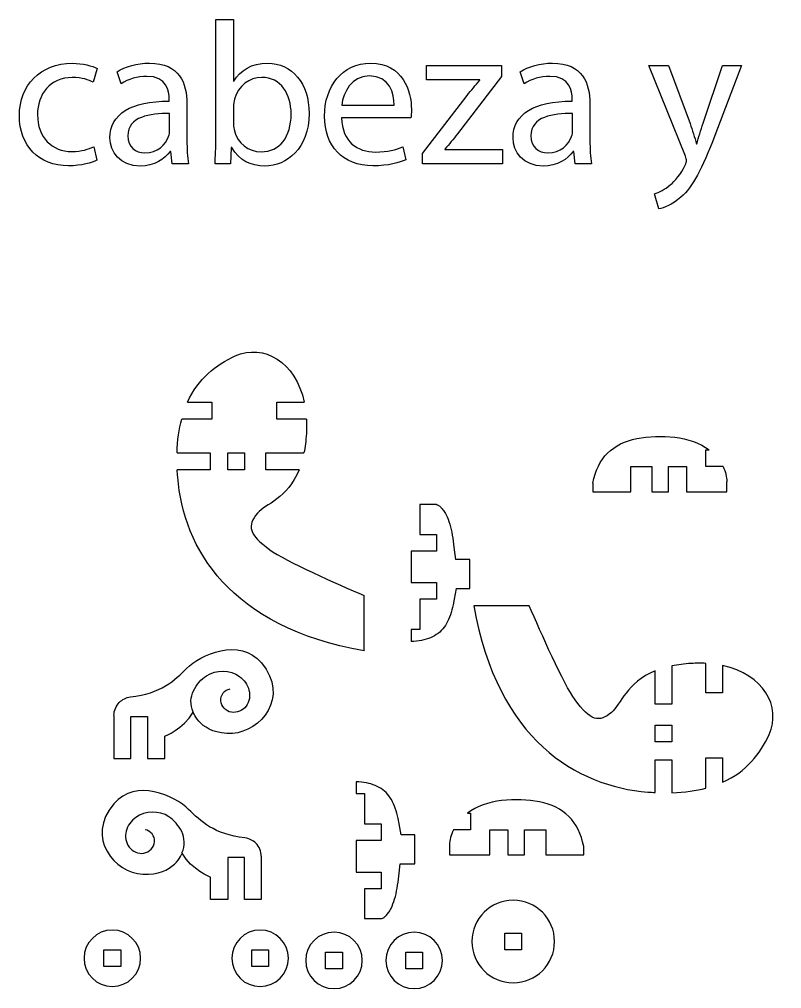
# Model space of a CAD drawing. Header units: centimetres. Extents: x -66 to 291, y -51 to 5.
# Drawn here: x 162.06 to 175.73, y -12.36 to 5.04 of the extents above; entities that cross this region are included whole.
import ezdxf

# ---------------------------------------------------------------- set-up
doc = ezdxf.new("R2010")
doc.units = ezdxf.units.CM
doc.header["$MEASUREMENT"] = 0
doc.layers.add('Capa 1', color=7, linetype='Continuous')

msp = doc.modelspace()

# ---------------------------------------------------------------- linework, layer by layer
at = {"layer": 'Capa 1', "color": 250}
for points, knots in [([(165.84731, 2.44756), (165.84731, 2.44756), (165.86192, 2.73965), (165.86192, 2.73965), (165.86192, 2.73965), (165.87287, 2.73965), (165.87287, 2.73965), (166.00431, 2.50598), (166.20877, 2.4074), (166.46435, 2.4074), (166.85867, 2.4074), (167.25664, 2.72139), (167.25664, 3.35304), (167.26029, 3.88975), (166.94995, 4.25486), (166.51181, 4.25486), (166.22703, 4.25486), (166.02256, 4.12707), (165.90938, 3.92991), (165.90938, 3.92991), (165.90208, 3.92991), (165.90208, 3.92991), (165.90208, 3.92991), (165.90208, 5.03984), (165.90208, 5.03984), (165.90208, 5.03984), (165.58443, 5.03984), (165.58443, 5.03984), (165.58443, 5.03984), (165.58443, 2.90395), (165.58443, 2.90395), (165.58443, 2.74695), (165.57713, 2.56805), (165.56983, 2.44756), (165.56983, 2.44756), (165.84731, 2.44756), (165.84731, 2.44756)], [0, 0, 0, 0, 0.08333333, 0.08333333, 0.08333333, 0.16666667, 0.16666667, 0.16666667, 0.25, 0.25, 0.25, 0.33333333, 0.33333333, 0.33333333, 0.41666667, 0.41666667, 0.41666667, 0.5, 0.5, 0.5, 0.58333333, 0.58333333, 0.58333333, 0.66666667, 0.66666667, 0.66666667, 0.75, 0.75, 0.75, 0.83333333, 0.83333333, 0.83333333, 0.91666667, 0.91666667, 0.91666667, 1, 1, 1, 1]), ([(163.39377, 2.75425), (163.30249, 2.71409), (163.182, 2.66663), (162.99945, 2.66663), (162.64894, 2.66663), (162.38606, 2.91855), (162.38606, 3.32748), (162.38606, 3.69624), (162.60513, 3.99563), (163.0104, 3.99563), (163.18565, 3.99563), (163.30614, 3.95547), (163.38281, 3.91165), (163.38281, 3.91165), (163.45584, 4.15993), (163.45584, 4.15993), (163.36821, 4.20374), (163.20026, 4.25121), (163.0104, 4.25121), (162.43353, 4.25121), (162.06111, 3.85689), (162.06111, 3.31287), (162.06111, 2.77251), (162.40797, 2.41105), (162.94103, 2.41105), (163.17835, 2.41105), (163.36456, 2.46947), (163.44853, 2.51328), (163.44853, 2.51328), (163.39377, 2.75425), (163.39377, 2.75425)], [0, 0, 0, 0, 0.1, 0.1, 0.1, 0.2, 0.2, 0.2, 0.3, 0.3, 0.3, 0.4, 0.4, 0.4, 0.5, 0.5, 0.5, 0.6, 0.6, 0.6, 0.7, 0.7, 0.7, 0.8, 0.8, 0.8, 0.9, 0.9, 0.9, 1, 1, 1, 1]), ([(165.09519, 2.44756), (165.07328, 2.56805), (165.06598, 2.71774), (165.06598, 2.87109), (165.06598, 2.87109), (165.06598, 3.53194), (165.06598, 3.53194), (165.06598, 3.8861), (164.93454, 4.25486), (164.39417, 4.25486), (164.17146, 4.25486), (163.95969, 4.19279), (163.81365, 4.09786), (163.81365, 4.09786), (163.88667, 3.8861), (163.88667, 3.8861), (164.01081, 3.96642), (164.18241, 4.01754), (164.34671, 4.01754), (164.70817, 4.01754), (164.74833, 3.75466), (164.74833, 3.60861), (164.74833, 3.60861), (164.74833, 3.5721), (164.74833, 3.5721), (164.06557, 3.57575), (163.68586, 3.34208), (163.68586, 2.9149), (163.68586, 2.65932), (163.86841, 2.4074), (164.22622, 2.4074), (164.47815, 2.4074), (164.66801, 2.53154), (164.76659, 2.67028), (164.76659, 2.67028), (164.77754, 2.67028), (164.77754, 2.67028), (164.77754, 2.67028), (164.8031, 2.44756), (164.8031, 2.44756), (164.8031, 2.44756), (165.09519, 2.44756), (165.09519, 2.44756)], [0, 0, 0, 0, 0.07142857, 0.07142857, 0.07142857, 0.14285714, 0.14285714, 0.14285714, 0.21428571, 0.21428571, 0.21428571, 0.28571429, 0.28571429, 0.28571429, 0.35714286, 0.35714286, 0.35714286, 0.42857143, 0.42857143, 0.42857143, 0.5, 0.5, 0.5, 0.57142857, 0.57142857, 0.57142857, 0.64285714, 0.64285714, 0.64285714, 0.71428571, 0.71428571, 0.71428571, 0.78571429, 0.78571429, 0.78571429, 0.85714286, 0.85714286, 0.85714286, 0.92857143, 0.92857143, 0.92857143, 1, 1, 1, 1]), ([(169.08218, 3.27271), (169.08583, 3.30557), (169.09314, 3.35669), (169.09314, 3.42241), (169.09314, 3.74735), (168.93979, 4.25486), (168.36291, 4.25486), (167.84811, 4.25486), (167.53411, 3.83498), (167.53411, 3.30192), (167.53411, 2.76886), (167.85906, 2.41105), (168.40308, 2.41105), (168.68421, 2.41105), (168.87772, 2.46947), (168.9909, 2.52058), (168.9909, 2.52058), (168.93614, 2.7506), (168.93614, 2.7506), (168.81565, 2.69949), (168.67691, 2.65932), (168.44689, 2.65932), (168.12559, 2.65932), (167.84811, 2.83823), (167.84081, 3.27271), (167.84081, 3.27271), (169.08218, 3.27271), (169.08218, 3.27271)], [0, 0, 0, 0, 0.11111111, 0.11111111, 0.11111111, 0.22222222, 0.22222222, 0.22222222, 0.33333333, 0.33333333, 0.33333333, 0.44444444, 0.44444444, 0.44444444, 0.55555556, 0.55555556, 0.55555556, 0.66666667, 0.66666667, 0.66666667, 0.77777778, 0.77777778, 0.77777778, 0.88888889, 0.88888889, 0.88888889, 1, 1, 1, 1]), ([(169.2903, 2.44756), (169.2903, 2.44756), (170.72519, 2.44756), (170.72519, 2.44756), (170.72519, 2.44756), (170.72519, 2.70314), (170.72519, 2.70314), (170.72519, 2.70314), (169.69192, 2.70314), (169.69192, 2.70314), (169.69192, 2.70314), (169.69192, 2.71044), (169.69192, 2.71044), (169.77225, 2.80172), (169.84527, 2.88934), (169.91829, 2.98792), (169.91829, 2.98792), (170.70693, 4.01389), (170.70693, 4.01389), (170.70693, 4.01389), (170.71058, 4.2147), (170.71058, 4.2147), (170.71058, 4.2147), (169.36332, 4.2147), (169.36332, 4.2147), (169.36332, 4.2147), (169.36332, 3.95547), (169.36332, 3.95547), (169.36332, 3.95547), (170.31991, 3.95547), (170.31991, 3.95547), (170.31991, 3.95547), (170.31991, 3.94817), (170.31991, 3.94817), (170.23959, 3.85324), (170.16657, 3.76926), (170.08989, 3.67433), (170.08989, 3.67433), (169.2903, 2.63377), (169.2903, 2.63377), (169.2903, 2.63377), (169.2903, 2.44756), (169.2903, 2.44756)], [0, 0, 0, 0, 0.07142857, 0.07142857, 0.07142857, 0.14285714, 0.14285714, 0.14285714, 0.21428571, 0.21428571, 0.21428571, 0.28571429, 0.28571429, 0.28571429, 0.35714286, 0.35714286, 0.35714286, 0.42857143, 0.42857143, 0.42857143, 0.5, 0.5, 0.5, 0.57142857, 0.57142857, 0.57142857, 0.64285714, 0.64285714, 0.64285714, 0.71428571, 0.71428571, 0.71428571, 0.78571429, 0.78571429, 0.78571429, 0.85714286, 0.85714286, 0.85714286, 0.92857143, 0.92857143, 0.92857143, 1, 1, 1, 1]), ([(172.32437, 2.44756), (172.30246, 2.56805), (172.29516, 2.71774), (172.29516, 2.87109), (172.29516, 2.87109), (172.29516, 3.53194), (172.29516, 3.53194), (172.29516, 3.8861), (172.16372, 4.25486), (171.62335, 4.25486), (171.40064, 4.25486), (171.18887, 4.19279), (171.04283, 4.09786), (171.04283, 4.09786), (171.11585, 3.8861), (171.11585, 3.8861), (171.23999, 3.96642), (171.41159, 4.01754), (171.57589, 4.01754), (171.93735, 4.01754), (171.97751, 3.75466), (171.97751, 3.60861), (171.97751, 3.60861), (171.97751, 3.5721), (171.97751, 3.5721), (171.29475, 3.57575), (170.91504, 3.34208), (170.91504, 2.9149), (170.91504, 2.65932), (171.09759, 2.4074), (171.4554, 2.4074), (171.70733, 2.4074), (171.89719, 2.53154), (171.99577, 2.67028), (171.99577, 2.67028), (172.00672, 2.67028), (172.00672, 2.67028), (172.00672, 2.67028), (172.03228, 2.44756), (172.03228, 2.44756), (172.03228, 2.44756), (172.32437, 2.44756), (172.32437, 2.44756)], [0, 0, 0, 0, 0.07142857, 0.07142857, 0.07142857, 0.14285714, 0.14285714, 0.14285714, 0.21428571, 0.21428571, 0.21428571, 0.28571429, 0.28571429, 0.28571429, 0.35714286, 0.35714286, 0.35714286, 0.42857143, 0.42857143, 0.42857143, 0.5, 0.5, 0.5, 0.57142857, 0.57142857, 0.57142857, 0.64285714, 0.64285714, 0.64285714, 0.71428571, 0.71428571, 0.71428571, 0.78571429, 0.78571429, 0.78571429, 0.85714286, 0.85714286, 0.85714286, 0.92857143, 0.92857143, 0.92857143, 1, 1, 1, 1]), ([(173.35398, 4.2147), (173.35398, 4.2147), (174.00753, 2.5863), (174.00753, 2.5863), (174.02213, 2.54614), (174.02944, 2.52058), (174.02944, 2.50233), (174.02944, 2.48407), (174.01848, 2.45851), (174.00388, 2.42565), (173.93086, 2.26135), (173.82132, 2.13722), (173.7337, 2.06784), (173.63877, 1.98752), (173.53288, 1.9364), (173.45256, 1.91085), (173.45256, 1.91085), (173.53288, 1.64066), (173.53288, 1.64066), (173.61321, 1.65527), (173.77021, 1.71004), (173.9272, 1.84878), (174.14627, 2.03864), (174.30327, 2.34898), (174.53329, 2.95506), (174.53329, 2.95506), (175.01523, 4.2147), (175.01523, 4.2147), (175.01523, 4.2147), (174.67568, 4.2147), (174.67568, 4.2147), (174.67568, 4.2147), (174.32517, 3.17778), (174.32517, 3.17778), (174.28136, 3.04999), (174.24485, 2.9149), (174.21199, 2.80902), (174.21199, 2.80902), (174.20469, 2.80902), (174.20469, 2.80902), (174.17548, 2.9149), (174.13167, 3.05364), (174.0915, 3.17048), (174.0915, 3.17048), (173.70449, 4.2147), (173.70449, 4.2147), (173.70449, 4.2147), (173.35398, 4.2147), (173.35398, 4.2147)], [0, 0, 0, 0, 0.0625, 0.0625, 0.0625, 0.125, 0.125, 0.125, 0.1875, 0.1875, 0.1875, 0.25, 0.25, 0.25, 0.3125, 0.3125, 0.3125, 0.375, 0.375, 0.375, 0.4375, 0.4375, 0.4375, 0.5, 0.5, 0.5, 0.5625, 0.5625, 0.5625, 0.625, 0.625, 0.625, 0.6875, 0.6875, 0.6875, 0.75, 0.75, 0.75, 0.8125, 0.8125, 0.8125, 0.875, 0.875, 0.875, 0.9375, 0.9375, 0.9375, 1, 1, 1, 1]), ([(167.84446, 3.50273), (167.87001, 3.72545), (168.01241, 4.02484), (168.33736, 4.02484), (168.69882, 4.02484), (168.78644, 3.70719), (168.78279, 3.50273), (168.78279, 3.50273), (167.84446, 3.50273), (167.84446, 3.50273)], [0, 0, 0, 0, 0.33333333, 0.33333333, 0.33333333, 0.66666667, 0.66666667, 0.66666667, 1, 1, 1, 1]), ([(165.90208, 3.47352), (165.90208, 3.52464), (165.91303, 3.56845), (165.92033, 3.60496), (165.98605, 3.84959), (166.19052, 3.99928), (166.40958, 3.99928), (166.75279, 3.99928), (166.93534, 3.69624), (166.93534, 3.34208), (166.93534, 2.93681), (166.73453, 2.66298), (166.39863, 2.66298), (166.16496, 2.66298), (165.97875, 2.81632), (165.91668, 3.03904), (165.90938, 3.07555), (165.90208, 3.11571), (165.90208, 3.15588), (165.90208, 3.15588), (165.90208, 3.47352), (165.90208, 3.47352)], [0, 0, 0, 0, 0.14285714, 0.14285714, 0.14285714, 0.28571429, 0.28571429, 0.28571429, 0.42857143, 0.42857143, 0.42857143, 0.57142857, 0.57142857, 0.57142857, 0.71428571, 0.71428571, 0.71428571, 0.85714286, 0.85714286, 0.85714286, 1, 1, 1, 1]), ([(164.75563, 3.04269), (164.75563, 3.00983), (164.74833, 2.97332), (164.73738, 2.94046), (164.68626, 2.79076), (164.54022, 2.64472), (164.3102, 2.64472), (164.1459, 2.64472), (164.00716, 2.7433), (164.00716, 2.95141), (164.00716, 3.29462), (164.40513, 3.35669), (164.75563, 3.34938), (164.75563, 3.34938), (164.75563, 3.04269), (164.75563, 3.04269)], [0, 0, 0, 0, 0.2, 0.2, 0.2, 0.4, 0.4, 0.4, 0.6, 0.6, 0.6, 0.8, 0.8, 0.8, 1, 1, 1, 1]), ([(171.98481, 3.04269), (171.98481, 3.00983), (171.97751, 2.97332), (171.96656, 2.94046), (171.91544, 2.79076), (171.7694, 2.64472), (171.53938, 2.64472), (171.37508, 2.64472), (171.23634, 2.7433), (171.23634, 2.95141), (171.23634, 3.29462), (171.63431, 3.35669), (171.98481, 3.34938), (171.98481, 3.34938), (171.98481, 3.04269), (171.98481, 3.04269)], [0, 0, 0, 0, 0.2, 0.2, 0.2, 0.4, 0.4, 0.4, 0.6, 0.6, 0.6, 0.8, 0.8, 0.8, 1, 1, 1, 1])]:
    msp.add_open_spline(points, degree=3, knots=knots, dxfattribs=at)
at = {"layer": 'Capa 1', "color": 250, "lineweight": 25}
for points, knots in [([(165.07733, -1.83324), (165.2685, -1.40706), (165.58509, -1.15525), (165.93431, -1.00013), (166.43939, -0.77559), (167.01339, -1.09973), (167.17144, -1.83324)], [0, 0, 0, 0, 0.5, 0.5, 0.5, 1, 1, 1, 1]), ([(167.21065, -2.13302), (167.21479, -2.2168), (167.21454, -2.30423), (167.20894, -2.39531), (167.20115, -2.52389), (167.18581, -2.63884), (167.16511, -2.74185)], [0, 0, 0, 0, 0.5, 0.5, 0.5, 1, 1, 1, 1]), ([(172.34644, -3.28541), (172.34644, -3.28541), (172.36495, -3.20188), (172.36495, -3.20188), (172.36495, -3.20188), (172.3876, -3.12297), (172.3876, -3.12297), (172.3876, -3.12297), (172.41439, -3.04845), (172.41439, -3.04845), (172.41439, -3.04845), (172.4458, -2.97832), (172.4458, -2.97832), (172.4458, -2.97832), (172.48111, -2.91281), (172.48111, -2.91281), (172.48111, -2.91281), (172.52057, -2.85192), (172.52057, -2.85192), (172.52057, -2.85192), (172.5644, -2.79543), (172.5644, -2.79543), (172.5644, -2.79543), (172.61238, -2.74355), (172.61238, -2.74355), (172.61238, -2.74355), (172.66449, -2.69631), (172.66449, -2.69631), (172.66449, -2.69631), (172.72099, -2.65369), (172.72099, -2.65369), (172.72099, -2.65369), (172.78139, -2.61521), (172.78139, -2.61521), (172.78139, -2.61521), (172.84543, -2.58088), (172.84543, -2.58088), (172.84543, -2.58088), (172.91314, -2.55117), (172.91314, -2.55117), (172.91314, -2.55117), (172.98449, -2.52511), (172.98449, -2.52511), (172.98449, -2.52511), (173.05901, -2.50319), (173.05901, -2.50319), (173.05901, -2.50319), (173.1367, -2.48468), (173.1367, -2.48468), (173.1367, -2.48468), (173.29889, -2.45838), (173.29889, -2.45838), (173.29889, -2.45838), (173.46887, -2.44547), (173.46887, -2.44547), (173.46887, -2.44547), (173.64324, -2.44572), (173.64324, -2.44572), (173.64324, -2.44572), (173.81785, -2.46009), (173.81785, -2.46009), (173.81785, -2.46009), (173.90381, -2.47275), (173.90381, -2.47275), (173.90381, -2.47275), (173.98808, -2.4898), (173.98808, -2.4898), (173.98808, -2.4898), (174.07063, -2.51123), (174.07063, -2.51123), (174.07063, -2.51123), (174.15051, -2.53704), (174.15051, -2.53704), (174.15051, -2.53704), (174.22698, -2.56748), (174.22698, -2.56748), (174.22698, -2.56748), (174.30004, -2.60255), (174.30004, -2.60255), (174.30004, -2.60255), (174.36871, -2.64249), (174.36871, -2.64249), (174.36871, -2.64249), (174.433, -2.68705), (174.433, -2.68705)], [0, 0, 0, 0, 0.03571429, 0.03571429, 0.03571429, 0.07142857, 0.07142857, 0.07142857, 0.10714286, 0.10714286, 0.10714286, 0.14285714, 0.14285714, 0.14285714, 0.17857143, 0.17857143, 0.17857143, 0.21428571, 0.21428571, 0.21428571, 0.25, 0.25, 0.25, 0.28571429, 0.28571429, 0.28571429, 0.32142857, 0.32142857, 0.32142857, 0.35714286, 0.35714286, 0.35714286, 0.39285714, 0.39285714, 0.39285714, 0.42857143, 0.42857143, 0.42857143, 0.46428571, 0.46428571, 0.46428571, 0.5, 0.5, 0.5, 0.53571429, 0.53571429, 0.53571429, 0.57142857, 0.57142857, 0.57142857, 0.60714286, 0.60714286, 0.60714286, 0.64285714, 0.64285714, 0.64285714, 0.67857143, 0.67857143, 0.67857143, 0.71428571, 0.71428571, 0.71428571, 0.75, 0.75, 0.75, 0.78571429, 0.78571429, 0.78571429, 0.82142857, 0.82142857, 0.82142857, 0.85714286, 0.85714286, 0.85714286, 0.89285714, 0.89285714, 0.89285714, 0.92857143, 0.92857143, 0.92857143, 0.96428571, 0.96428571, 0.96428571, 1, 1, 1, 1]), ([(165.80134, -3.04188), (165.80134, -3.04188), (166.10157, -3.04188), (166.10157, -3.04188), (166.10157, -3.04188), (166.10157, -2.74184), (166.10157, -2.74184), (166.10157, -2.74184), (165.80134, -2.74184), (165.80134, -2.74184), (165.80134, -2.74184), (165.80134, -3.04188), (165.80134, -3.04188)], [0, 0, 0, 0, 0.25, 0.25, 0.25, 0.5, 0.5, 0.5, 0.75, 0.75, 0.75, 1, 1, 1, 1]), ([(168.24419, -6.29592), (165.83398, -5.86999), (165.00037, -4.4485), (164.90053, -3.17606), (164.89712, -3.13052), (164.89419, -3.08596), (164.89225, -3.04188)], [0, 0, 0, 0, 0.5, 0.5, 0.5, 1, 1, 1, 1]), ([(167.07646, -3.04188), (166.86581, -3.56474), (166.47446, -3.65508), (166.33053, -3.82507), (166.14107, -4.04912), (166.17565, -4.204), (166.55434, -4.47968), (166.83318, -4.68254), (167.76906, -5.09702), (168.24419, -5.30207)], [0, 0, 0, 0, 0.33333333, 0.33333333, 0.33333333, 0.66666667, 0.66666667, 0.66666667, 1, 1, 1, 1]), ([(174.6836, -2.98708), (174.6836, -2.98708), (174.69942, -3.02118), (174.69942, -3.02118), (174.69942, -3.02118), (174.71306, -3.05551), (174.71306, -3.05551), (174.71306, -3.05551), (174.72451, -3.08985), (174.72451, -3.08985), (174.72451, -3.08985), (174.73401, -3.12395), (174.73401, -3.12395), (174.73401, -3.12395), (174.74131, -3.1578), (174.74131, -3.1578), (174.74131, -3.1578), (174.74667, -3.1914), (174.74667, -3.1914), (174.74667, -3.1914), (174.74984, -3.22452), (174.74984, -3.22452), (174.74984, -3.22452), (174.75081, -3.2574), (174.75081, -3.2574)], [0, 0, 0, 0, 0.125, 0.125, 0.125, 0.25, 0.25, 0.25, 0.375, 0.375, 0.375, 0.5, 0.5, 0.5, 0.625, 0.625, 0.625, 0.75, 0.75, 0.75, 0.875, 0.875, 0.875, 1, 1, 1, 1]), ([(169.54098, -3.66872), (169.54098, -3.66872), (169.55048, -3.67091), (169.55048, -3.67091), (169.55048, -3.67091), (169.56046, -3.67432), (169.56046, -3.67432), (169.56046, -3.67432), (169.57021, -3.67895), (169.57021, -3.67895), (169.57021, -3.67895), (169.58068, -3.68455), (169.58068, -3.68455), (169.58068, -3.68455), (169.59066, -3.69161), (169.59066, -3.69161), (169.59066, -3.69161), (169.60138, -3.69965), (169.60138, -3.69965), (169.60138, -3.69965), (169.61234, -3.70915), (169.61234, -3.70915), (169.61234, -3.70915), (169.62329, -3.72011), (169.62329, -3.72011), (169.62329, -3.72011), (169.63425, -3.73228), (169.63425, -3.73228), (169.63425, -3.73228), (169.64546, -3.74568), (169.64546, -3.74568), (169.64546, -3.74568), (169.65715, -3.76053), (169.65715, -3.76053), (169.65715, -3.76053), (169.66883, -3.77636), (169.66883, -3.77636), (169.66883, -3.77636), (169.68077, -3.79317), (169.68077, -3.79317), (169.68077, -3.79317), (169.6927, -3.81119), (169.6927, -3.81119), (169.6927, -3.81119), (169.70463, -3.82994), (169.70463, -3.82994), (169.70463, -3.82994), (169.71705, -3.84991), (169.71705, -3.84991)], [0, 0, 0, 0, 0.0625, 0.0625, 0.0625, 0.125, 0.125, 0.125, 0.1875, 0.1875, 0.1875, 0.25, 0.25, 0.25, 0.3125, 0.3125, 0.3125, 0.375, 0.375, 0.375, 0.4375, 0.4375, 0.4375, 0.5, 0.5, 0.5, 0.5625, 0.5625, 0.5625, 0.625, 0.625, 0.625, 0.6875, 0.6875, 0.6875, 0.75, 0.75, 0.75, 0.8125, 0.8125, 0.8125, 0.875, 0.875, 0.875, 0.9375, 0.9375, 0.9375, 1, 1, 1, 1]), ([(169.71705, -3.84991), (169.71705, -3.84991), (169.73507, -3.88985), (169.73507, -3.88985), (169.73507, -3.88985), (169.75164, -3.93125), (169.75164, -3.93125), (169.75164, -3.93125), (169.76698, -3.97484), (169.76698, -3.97484), (169.76698, -3.97484), (169.78086, -4.01965), (169.78086, -4.01965), (169.78086, -4.01965), (169.79401, -4.06641), (169.79401, -4.06641), (169.79401, -4.06641), (169.8057, -4.11487), (169.8057, -4.11487), (169.8057, -4.11487), (169.81666, -4.16455), (169.81666, -4.16455), (169.81666, -4.16455), (169.82567, -4.21593), (169.82567, -4.21593), (169.82567, -4.21593), (169.83419, -4.26878), (169.83419, -4.26878), (169.83419, -4.26878), (169.84174, -4.32309), (169.84174, -4.32309), (169.84174, -4.32309), (169.85514, -4.43341), (169.85514, -4.43341), (169.85514, -4.43341), (169.88192, -4.65429), (169.88192, -4.65429)], [0, 0, 0, 0, 0.08333333, 0.08333333, 0.08333333, 0.16666667, 0.16666667, 0.16666667, 0.25, 0.25, 0.25, 0.33333333, 0.33333333, 0.33333333, 0.41666667, 0.41666667, 0.41666667, 0.5, 0.5, 0.5, 0.58333333, 0.58333333, 0.58333333, 0.66666667, 0.66666667, 0.66666667, 0.75, 0.75, 0.75, 0.83333333, 0.83333333, 0.83333333, 0.91666667, 0.91666667, 0.91666667, 1, 1, 1, 1]), ([(169.898, -5.17398), (169.898, -5.17398), (169.86074, -5.3688), (169.86074, -5.3688), (169.86074, -5.3688), (169.84174, -5.46621), (169.84174, -5.46621), (169.84174, -5.46621), (169.83127, -5.51395), (169.83127, -5.51395), (169.83127, -5.51395), (169.82007, -5.56022), (169.82007, -5.56022), (169.82007, -5.56022), (169.8074, -5.60503), (169.8074, -5.60503), (169.8074, -5.60503), (169.79328, -5.64813), (169.79328, -5.64813), (169.79328, -5.64813), (169.77769, -5.68953), (169.77769, -5.68953), (169.77769, -5.68953), (169.76089, -5.72947), (169.76089, -5.72947), (169.76089, -5.72947), (169.74262, -5.76746), (169.74262, -5.76746), (169.74262, -5.76746), (169.72265, -5.80375), (169.72265, -5.80375), (169.72265, -5.80375), (169.70122, -5.83808), (169.70122, -5.83808), (169.70122, -5.83808), (169.67833, -5.87047), (169.67833, -5.87047), (169.67833, -5.87047), (169.65398, -5.90091), (169.65398, -5.90091), (169.65398, -5.90091), (169.62743, -5.92941), (169.62743, -5.92941), (169.62743, -5.92941), (169.59967, -5.95595), (169.59967, -5.95595), (169.59967, -5.95595), (169.56996, -5.9803), (169.56996, -5.9803), (169.56996, -5.9803), (169.53855, -6.00271), (169.53855, -6.00271), (169.53855, -6.00271), (169.50543, -6.02292), (169.50543, -6.02292), (169.50543, -6.02292), (169.4706, -6.04143), (169.4706, -6.04143), (169.4706, -6.04143), (169.43407, -6.05775), (169.43407, -6.05775), (169.43407, -6.05775), (169.39633, -6.07236), (169.39633, -6.07236), (169.39633, -6.07236), (169.35687, -6.08527), (169.35687, -6.08527), (169.35687, -6.08527), (169.31596, -6.09622), (169.31596, -6.09622), (169.31596, -6.09622), (169.27407, -6.10548), (169.27407, -6.10548), (169.27407, -6.10548), (169.23024, -6.11327), (169.23024, -6.11327), (169.23024, -6.11327), (169.18519, -6.11912), (169.18519, -6.11912), (169.18519, -6.11912), (169.13891, -6.12374), (169.13891, -6.12374), (169.13891, -6.12374), (169.09118, -6.12642), (169.09118, -6.12642)], [0, 0, 0, 0, 0.03571429, 0.03571429, 0.03571429, 0.07142857, 0.07142857, 0.07142857, 0.10714286, 0.10714286, 0.10714286, 0.14285714, 0.14285714, 0.14285714, 0.17857143, 0.17857143, 0.17857143, 0.21428571, 0.21428571, 0.21428571, 0.25, 0.25, 0.25, 0.28571429, 0.28571429, 0.28571429, 0.32142857, 0.32142857, 0.32142857, 0.35714286, 0.35714286, 0.35714286, 0.39285714, 0.39285714, 0.39285714, 0.42857143, 0.42857143, 0.42857143, 0.46428571, 0.46428571, 0.46428571, 0.5, 0.5, 0.5, 0.53571429, 0.53571429, 0.53571429, 0.57142857, 0.57142857, 0.57142857, 0.60714286, 0.60714286, 0.60714286, 0.64285714, 0.64285714, 0.64285714, 0.67857143, 0.67857143, 0.67857143, 0.71428571, 0.71428571, 0.71428571, 0.75, 0.75, 0.75, 0.78571429, 0.78571429, 0.78571429, 0.82142857, 0.82142857, 0.82142857, 0.85714286, 0.85714286, 0.85714286, 0.89285714, 0.89285714, 0.89285714, 0.92857143, 0.92857143, 0.92857143, 0.96428571, 0.96428571, 0.96428571, 1, 1, 1, 1]), ([(170.21264, -5.48472), (170.63857, -7.89469), (172.0603, -8.72854), (173.33249, -8.82814), (173.37828, -8.83179), (173.4226, -8.83447), (173.46643, -8.83666)], [0, 0, 0, 0, 0.5, 0.5, 0.5, 1, 1, 1, 1]), ([(173.46643, -6.6522), (172.94406, -6.8631), (172.85323, -7.25445), (172.68349, -7.39838), (172.45968, -7.58784), (172.30431, -7.55326), (172.02888, -7.17457), (171.82602, -6.89573), (171.41153, -5.95985), (171.20648, -5.48472)], [0, 0, 0, 0, 0.33333333, 0.33333333, 0.33333333, 0.66666667, 0.66666667, 0.66666667, 1, 1, 1, 1]), ([(164.05158, -7.12197), (164.60245, -7.0589), (164.84939, -6.81926), (165.06004, -6.60861), (165.30503, -6.36386), (166.00859, -6.04435), (166.40213, -6.51071), (166.91719, -7.12197), (166.38435, -7.74906), (165.88268, -7.77439), (165.31112, -7.80312), (165.17766, -7.39229), (165.17766, -7.39229)], [0, 0, 0, 0, 0.25, 0.25, 0.25, 0.5, 0.5, 0.5, 0.75, 0.75, 0.75, 1, 1, 1, 1]), ([(174.37553, -6.51826), (174.292, -6.51388), (174.20433, -6.51437), (174.11301, -6.51997), (173.98467, -6.52776), (173.86972, -6.54286), (173.76671, -6.56405)], [0, 0, 0, 0, 0.5, 0.5, 0.5, 1, 1, 1, 1]), ([(174.67532, -8.65182), (175.10149, -8.46041), (175.3533, -8.14382), (175.50867, -7.7946), (175.73296, -7.28928), (175.40883, -6.71552), (174.67532, -6.55747)], [0, 0, 0, 0, 0.5, 0.5, 0.5, 1, 1, 1, 1]), ([(163.7574, -7.45171), (163.7574, -7.40861), (163.76568, -7.36574), (163.782, -7.32581), (163.79856, -7.28562), (163.82266, -7.24934), (163.85286, -7.21841), (163.87941, -7.19162), (163.91034, -7.1697), (163.94394, -7.15314), (163.97779, -7.13658), (164.01432, -7.12611), (164.05158, -7.12197)], [0, 0, 0, 0, 0.25, 0.25, 0.25, 0.5, 0.5, 0.5, 0.75, 0.75, 0.75, 1, 1, 1, 1]), ([(173.46643, -7.92757), (173.46643, -7.92757), (173.76666, -7.92757), (173.76666, -7.92757), (173.76666, -7.92757), (173.76666, -7.62763), (173.76666, -7.62763), (173.76666, -7.62763), (173.46643, -7.62763), (173.46643, -7.62763), (173.46643, -7.62763), (173.46643, -7.92757), (173.46643, -7.92757)], [0, 0, 0, 0, 0.25, 0.25, 0.25, 0.5, 0.5, 0.5, 0.75, 0.75, 0.75, 1, 1, 1, 1]), ([(166.10502, -9.65151), (165.55392, -9.58844), (165.30746, -9.34881), (165.09681, -9.1384), (164.85182, -8.89341), (164.14826, -8.57389), (163.75472, -9.04025), (163.23941, -9.65151), (163.77201, -10.27884), (164.27368, -10.30393), (164.84525, -10.33266), (164.97943, -9.92207), (164.97943, -9.92207)], [0, 0, 0, 0, 0.25, 0.25, 0.25, 0.5, 0.5, 0.5, 0.75, 0.75, 0.75, 1, 1, 1, 1]), ([(168.90878, -9.59428), (168.90878, -9.59428), (168.87103, -9.39946), (168.87103, -9.39946), (168.87103, -9.39946), (168.85252, -9.30205), (168.85252, -9.30205), (168.85252, -9.30205), (168.8423, -9.25407), (168.8423, -9.25407), (168.8423, -9.25407), (168.83085, -9.20805), (168.83085, -9.20805), (168.83085, -9.20805), (168.81819, -9.16324), (168.81819, -9.16324), (168.81819, -9.16324), (168.80406, -9.12013), (168.80406, -9.12013), (168.80406, -9.12013), (168.78848, -9.07873), (168.78848, -9.07873), (168.78848, -9.07873), (168.77167, -9.03879), (168.77167, -9.03879), (168.77167, -9.03879), (168.75316, -9.0008), (168.75316, -9.0008), (168.75316, -9.0008), (168.73368, -8.96452), (168.73368, -8.96452), (168.73368, -8.96452), (168.71201, -8.93018), (168.71201, -8.93018), (168.71201, -8.93018), (168.68912, -8.89779), (168.68912, -8.89779), (168.68912, -8.89779), (168.66452, -8.8671), (168.66452, -8.8671), (168.66452, -8.8671), (168.63846, -8.83885), (168.63846, -8.83885), (168.63846, -8.83885), (168.61021, -8.81231), (168.61021, -8.81231), (168.61021, -8.81231), (168.5805, -8.78796), (168.5805, -8.78796), (168.5805, -8.78796), (168.54909, -8.76555), (168.54909, -8.76555), (168.54909, -8.76555), (168.51597, -8.74534), (168.51597, -8.74534), (168.51597, -8.74534), (168.48138, -8.72683), (168.48138, -8.72683), (168.48138, -8.72683), (168.44486, -8.71051), (168.44486, -8.71051), (168.44486, -8.71051), (168.40735, -8.69566), (168.40735, -8.69566), (168.40735, -8.69566), (168.36766, -8.683), (168.36766, -8.683), (168.36766, -8.683), (168.32674, -8.67204), (168.32674, -8.67204), (168.32674, -8.67204), (168.28437, -8.66278), (168.28437, -8.66278), (168.28437, -8.66278), (168.24078, -8.65499), (168.24078, -8.65499), (168.24078, -8.65499), (168.19597, -8.6489), (168.19597, -8.6489), (168.19597, -8.6489), (168.14945, -8.64452), (168.14945, -8.64452), (168.14945, -8.64452), (168.10172, -8.64184), (168.10172, -8.64184)], [0, 0, 0, 0, 0.03571429, 0.03571429, 0.03571429, 0.07142857, 0.07142857, 0.07142857, 0.10714286, 0.10714286, 0.10714286, 0.14285714, 0.14285714, 0.14285714, 0.17857143, 0.17857143, 0.17857143, 0.21428571, 0.21428571, 0.21428571, 0.25, 0.25, 0.25, 0.28571429, 0.28571429, 0.28571429, 0.32142857, 0.32142857, 0.32142857, 0.35714286, 0.35714286, 0.35714286, 0.39285714, 0.39285714, 0.39285714, 0.42857143, 0.42857143, 0.42857143, 0.46428571, 0.46428571, 0.46428571, 0.5, 0.5, 0.5, 0.53571429, 0.53571429, 0.53571429, 0.57142857, 0.57142857, 0.57142857, 0.60714286, 0.60714286, 0.60714286, 0.64285714, 0.64285714, 0.64285714, 0.67857143, 0.67857143, 0.67857143, 0.71428571, 0.71428571, 0.71428571, 0.75, 0.75, 0.75, 0.78571429, 0.78571429, 0.78571429, 0.82142857, 0.82142857, 0.82142857, 0.85714286, 0.85714286, 0.85714286, 0.89285714, 0.89285714, 0.89285714, 0.92857143, 0.92857143, 0.92857143, 0.96428571, 0.96428571, 0.96428571, 1, 1, 1, 1]), ([(172.18255, -9.8064), (172.18255, -9.8064), (172.16404, -9.72287), (172.16404, -9.72287), (172.16404, -9.72287), (172.14139, -9.64372), (172.14139, -9.64372), (172.14139, -9.64372), (172.11436, -9.5692), (172.11436, -9.5692), (172.11436, -9.5692), (172.08319, -9.49906), (172.08319, -9.49906), (172.08319, -9.49906), (172.04788, -9.43355), (172.04788, -9.43355), (172.04788, -9.43355), (172.00842, -9.37267), (172.00842, -9.37267), (172.00842, -9.37267), (171.96434, -9.31617), (171.96434, -9.31617), (171.96434, -9.31617), (171.91637, -9.26454), (171.91637, -9.26454), (171.91637, -9.26454), (171.86401, -9.21706), (171.86401, -9.21706), (171.86401, -9.21706), (171.808, -9.17444), (171.808, -9.17444), (171.808, -9.17444), (171.7476, -9.13596), (171.7476, -9.13596), (171.7476, -9.13596), (171.68355, -9.10187), (171.68355, -9.10187), (171.68355, -9.10187), (171.61585, -9.07191), (171.61585, -9.07191), (171.61585, -9.07191), (171.5445, -9.04585), (171.5445, -9.04585), (171.5445, -9.04585), (171.46998, -9.02369), (171.46998, -9.02369), (171.46998, -9.02369), (171.39254, -9.00543), (171.39254, -9.00543), (171.39254, -9.00543), (171.22986, -8.97913), (171.22986, -8.97913), (171.22986, -8.97913), (171.06012, -8.96622), (171.06012, -8.96622), (171.06012, -8.96622), (170.88575, -8.96646), (170.88575, -8.96646), (170.88575, -8.96646), (170.71114, -8.98083), (170.71114, -8.98083), (170.71114, -8.98083), (170.62518, -8.9935), (170.62518, -8.9935), (170.62518, -8.9935), (170.54043, -9.01054), (170.54043, -9.01054), (170.54043, -9.01054), (170.45836, -9.03197), (170.45836, -9.03197), (170.45836, -9.03197), (170.37824, -9.05779), (170.37824, -9.05779), (170.37824, -9.05779), (170.30177, -9.08823), (170.30177, -9.08823), (170.30177, -9.08823), (170.22895, -9.1233), (170.22895, -9.1233), (170.22895, -9.1233), (170.16028, -9.16324), (170.16028, -9.16324), (170.16028, -9.16324), (170.09599, -9.2078), (170.09599, -9.2078)], [0, 0, 0, 0, 0.03571429, 0.03571429, 0.03571429, 0.07142857, 0.07142857, 0.07142857, 0.10714286, 0.10714286, 0.10714286, 0.14285714, 0.14285714, 0.14285714, 0.17857143, 0.17857143, 0.17857143, 0.21428571, 0.21428571, 0.21428571, 0.25, 0.25, 0.25, 0.28571429, 0.28571429, 0.28571429, 0.32142857, 0.32142857, 0.32142857, 0.35714286, 0.35714286, 0.35714286, 0.39285714, 0.39285714, 0.39285714, 0.42857143, 0.42857143, 0.42857143, 0.46428571, 0.46428571, 0.46428571, 0.5, 0.5, 0.5, 0.53571429, 0.53571429, 0.53571429, 0.57142857, 0.57142857, 0.57142857, 0.60714286, 0.60714286, 0.60714286, 0.64285714, 0.64285714, 0.64285714, 0.67857143, 0.67857143, 0.67857143, 0.71428571, 0.71428571, 0.71428571, 0.75, 0.75, 0.75, 0.78571429, 0.78571429, 0.78571429, 0.82142857, 0.82142857, 0.82142857, 0.85714286, 0.85714286, 0.85714286, 0.89285714, 0.89285714, 0.89285714, 0.92857143, 0.92857143, 0.92857143, 0.96428571, 0.96428571, 0.96428571, 1, 1, 1, 1]), ([(169.84515, -9.50783), (169.84515, -9.50783), (169.82956, -9.54192), (169.82956, -9.54192), (169.82956, -9.54192), (169.81593, -9.57626), (169.81593, -9.57626), (169.81593, -9.57626), (169.80424, -9.6106), (169.80424, -9.6106), (169.80424, -9.6106), (169.79474, -9.64469), (169.79474, -9.64469), (169.79474, -9.64469), (169.78719, -9.67854), (169.78719, -9.67854), (169.78719, -9.67854), (169.78208, -9.71215), (169.78208, -9.71215), (169.78208, -9.71215), (169.77891, -9.74527), (169.77891, -9.74527), (169.77891, -9.74527), (169.77769, -9.77815), (169.77769, -9.77815)], [0, 0, 0, 0, 0.125, 0.125, 0.125, 0.25, 0.25, 0.25, 0.375, 0.375, 0.375, 0.5, 0.5, 0.5, 0.625, 0.625, 0.625, 0.75, 0.75, 0.75, 0.875, 0.875, 0.875, 1, 1, 1, 1]), ([(166.39969, -9.9815), (166.39969, -9.93815), (166.39117, -9.89529), (166.37461, -9.85535), (166.35829, -9.81541), (166.33394, -9.77888), (166.3035, -9.74819), (166.2772, -9.72141), (166.24651, -9.69924), (166.21266, -9.68293), (166.17881, -9.66637), (166.14228, -9.65565), (166.10502, -9.65151)], [0, 0, 0, 0, 0.25, 0.25, 0.25, 0.5, 0.5, 0.5, 0.75, 0.75, 0.75, 1, 1, 1, 1]), ([(168.72784, -10.91835), (168.72784, -10.91835), (168.74586, -10.87841), (168.74586, -10.87841), (168.74586, -10.87841), (168.76242, -10.83701), (168.76242, -10.83701), (168.76242, -10.83701), (168.77752, -10.79367), (168.77752, -10.79367), (168.77752, -10.79367), (168.79189, -10.74837), (168.79189, -10.74837), (168.79189, -10.74837), (168.80479, -10.70186), (168.80479, -10.70186), (168.80479, -10.70186), (168.81648, -10.65364), (168.81648, -10.65364), (168.81648, -10.65364), (168.8272, -10.60371), (168.8272, -10.60371), (168.8272, -10.60371), (168.83669, -10.55233), (168.83669, -10.55233), (168.83669, -10.55233), (168.84497, -10.49948), (168.84497, -10.49948), (168.84497, -10.49948), (168.85252, -10.44518), (168.85252, -10.44518), (168.85252, -10.44518), (168.86592, -10.33486), (168.86592, -10.33486), (168.86592, -10.33486), (168.89271, -10.11398), (168.89271, -10.11398)], [0, 0, 0, 0, 0.08333333, 0.08333333, 0.08333333, 0.16666667, 0.16666667, 0.16666667, 0.25, 0.25, 0.25, 0.33333333, 0.33333333, 0.33333333, 0.41666667, 0.41666667, 0.41666667, 0.5, 0.5, 0.5, 0.58333333, 0.58333333, 0.58333333, 0.66666667, 0.66666667, 0.66666667, 0.75, 0.75, 0.75, 0.83333333, 0.83333333, 0.83333333, 0.91666667, 0.91666667, 0.91666667, 1, 1, 1, 1]), ([(170.17781, -11.51062), (170.17781, -11.10149), (170.50974, -10.7698), (170.91887, -10.7698), (171.32825, -10.7698), (171.65993, -11.10149), (171.65993, -11.51062), (171.65993, -11.91999), (171.32825, -12.25168), (170.91887, -12.25168), (170.50974, -12.25168), (170.17781, -11.91999), (170.17781, -11.51062), (170.17781, -11.51062), (170.17781, -11.51062), (170.17781, -11.51062)], [0, 0, 0, 0, 0.2, 0.2, 0.2, 0.4, 0.4, 0.4, 0.6, 0.6, 0.6, 0.8, 0.8, 0.8, 1, 1, 1, 1]), ([(168.55176, -11.09954), (168.55176, -11.09954), (168.56151, -11.09735), (168.56151, -11.09735), (168.56151, -11.09735), (168.57125, -11.09394), (168.57125, -11.09394), (168.57125, -11.09394), (168.58123, -11.08931), (168.58123, -11.08931), (168.58123, -11.08931), (168.59146, -11.08371), (168.59146, -11.08371), (168.59146, -11.08371), (168.60169, -11.07665), (168.60169, -11.07665), (168.60169, -11.07665), (168.61216, -11.06837), (168.61216, -11.06837), (168.61216, -11.06837), (168.62263, -11.05887), (168.62263, -11.05887), (168.62263, -11.05887), (168.63359, -11.04815), (168.63359, -11.04815), (168.63359, -11.04815), (168.64504, -11.03598), (168.64504, -11.03598), (168.64504, -11.03598), (168.65624, -11.02258), (168.65624, -11.02258), (168.65624, -11.02258), (168.66793, -11.00773), (168.66793, -11.00773), (168.66793, -11.00773), (168.67962, -10.9919), (168.67962, -10.9919), (168.67962, -10.9919), (168.69131, -10.9751), (168.69131, -10.9751), (168.69131, -10.9751), (168.70324, -10.95707), (168.70324, -10.95707), (168.70324, -10.95707), (168.71566, -10.93832), (168.71566, -10.93832), (168.71566, -10.93832), (168.72784, -10.91835), (168.72784, -10.91835)], [0, 0, 0, 0, 0.0625, 0.0625, 0.0625, 0.125, 0.125, 0.125, 0.1875, 0.1875, 0.1875, 0.25, 0.25, 0.25, 0.3125, 0.3125, 0.3125, 0.375, 0.375, 0.375, 0.4375, 0.4375, 0.4375, 0.5, 0.5, 0.5, 0.5625, 0.5625, 0.5625, 0.625, 0.625, 0.625, 0.6875, 0.6875, 0.6875, 0.75, 0.75, 0.75, 0.8125, 0.8125, 0.8125, 0.875, 0.875, 0.875, 0.9375, 0.9375, 0.9375, 1, 1, 1, 1]), ([(163.22139, -11.81186), (163.22139, -11.53205), (163.44812, -11.30508), (163.72793, -11.30508), (164.00823, -11.30508), (164.23496, -11.53205), (164.23496, -11.81186), (164.23496, -12.09168), (164.00823, -12.31865), (163.72793, -12.31865), (163.44812, -12.31865), (163.22139, -12.09168), (163.22139, -11.81186), (163.22139, -11.81186), (163.22139, -11.81186), (163.22139, -11.81186)], [0, 0, 0, 0, 0.2, 0.2, 0.2, 0.4, 0.4, 0.4, 0.6, 0.6, 0.6, 0.8, 0.8, 0.8, 1, 1, 1, 1]), ([(165.87221, -11.81186), (165.87221, -11.53205), (166.09894, -11.30508), (166.37875, -11.30508), (166.65881, -11.30508), (166.88578, -11.53205), (166.88578, -11.81186), (166.88578, -12.09168), (166.65881, -12.31865), (166.37875, -12.31865), (166.09894, -12.31865), (165.87221, -12.09168), (165.87221, -11.81186), (165.87221, -11.81186), (165.87221, -11.81186), (165.87221, -11.81186)], [0, 0, 0, 0, 0.2, 0.2, 0.2, 0.4, 0.4, 0.4, 0.6, 0.6, 0.6, 0.8, 0.8, 0.8, 1, 1, 1, 1]), ([(167.1975, -11.84912), (167.1975, -11.56931), (167.42447, -11.34234), (167.70428, -11.34234), (167.98385, -11.34234), (168.21107, -11.56931), (168.21107, -11.84912), (168.21107, -12.12894), (167.98385, -12.35591), (167.70428, -12.35591), (167.42447, -12.35591), (167.1975, -12.12894), (167.1975, -11.84912), (167.1975, -11.84912), (167.1975, -11.84912), (167.1975, -11.84912)], [0, 0, 0, 0, 0.2, 0.2, 0.2, 0.4, 0.4, 0.4, 0.6, 0.6, 0.6, 0.8, 0.8, 0.8, 1, 1, 1, 1]), ([(168.63554, -11.84912), (168.63554, -11.56931), (168.86227, -11.34234), (169.14232, -11.34234), (169.42214, -11.34234), (169.64911, -11.56931), (169.64911, -11.84912), (169.64911, -12.12894), (169.42214, -12.35591), (169.14232, -12.35591), (168.86227, -12.35591), (168.63554, -12.12894), (168.63554, -11.84912), (168.63554, -11.84912), (168.63554, -11.84912), (168.63554, -11.84912)], [0, 0, 0, 0, 0.2, 0.2, 0.2, 0.4, 0.4, 0.4, 0.6, 0.6, 0.6, 0.8, 0.8, 0.8, 1, 1, 1, 1]), ([(170.76886, -11.66063), (170.76886, -11.66063), (171.06908, -11.66063), (171.06908, -11.66063), (171.06908, -11.66063), (171.06908, -11.3606), (171.06908, -11.3606), (171.06908, -11.3606), (170.76886, -11.3606), (170.76886, -11.3606), (170.76886, -11.3606), (170.76886, -11.66063), (170.76886, -11.66063)], [0, 0, 0, 0, 0.25, 0.25, 0.25, 0.5, 0.5, 0.5, 0.75, 0.75, 0.75, 1, 1, 1, 1]), ([(163.57816, -11.96188), (163.57816, -11.96188), (163.87801, -11.96188), (163.87801, -11.96188), (163.87801, -11.96188), (163.87801, -11.66194), (163.87801, -11.66194), (163.87801, -11.66194), (163.57816, -11.66194), (163.57816, -11.66194), (163.57816, -11.66194), (163.57816, -11.96188), (163.57816, -11.96188)], [0, 0, 0, 0, 0.25, 0.25, 0.25, 0.5, 0.5, 0.5, 0.75, 0.75, 0.75, 1, 1, 1, 1]), ([(166.22874, -11.96188), (166.22874, -11.96188), (166.52858, -11.96188), (166.52858, -11.96188), (166.52858, -11.96188), (166.52858, -11.66194), (166.52858, -11.66194), (166.52858, -11.66194), (166.22874, -11.66194), (166.22874, -11.66194), (166.22874, -11.66194), (166.22874, -11.96188), (166.22874, -11.96188)], [0, 0, 0, 0, 0.25, 0.25, 0.25, 0.5, 0.5, 0.5, 0.75, 0.75, 0.75, 1, 1, 1, 1]), ([(167.55427, -11.99914), (167.55427, -11.99914), (167.85411, -11.99914), (167.85411, -11.99914), (167.85411, -11.99914), (167.85411, -11.6991), (167.85411, -11.6991), (167.85411, -11.6991), (167.55427, -11.6991), (167.55427, -11.6991), (167.55427, -11.6991), (167.55427, -11.99914), (167.55427, -11.99914)], [0, 0, 0, 0, 0.25, 0.25, 0.25, 0.5, 0.5, 0.5, 0.75, 0.75, 0.75, 1, 1, 1, 1]), ([(168.99255, -11.99914), (168.99255, -11.99914), (169.2924, -11.99914), (169.2924, -11.99914), (169.2924, -11.99914), (169.2924, -11.6991), (169.2924, -11.6991), (169.2924, -11.6991), (168.99255, -11.6991), (168.99255, -11.6991), (168.99255, -11.6991), (168.99255, -11.99914), (168.99255, -11.99914)], [0, 0, 0, 0, 0.25, 0.25, 0.25, 0.5, 0.5, 0.5, 0.75, 0.75, 0.75, 1, 1, 1, 1])]:
    msp.add_open_spline(points, degree=3, knots=knots, dxfattribs=at)
for points in [[(165.07733, -1.83324), (165.07733, -1.83324), (165.51519, -1.83324), (165.51519, -1.83324)], [(165.51519, -1.83324), (165.51519, -1.83324), (165.51519, -2.13302), (165.51519, -2.13302)], [(166.68048, -2.13302), (166.68048, -2.13302), (166.68048, -1.83324), (166.68048, -1.83324)], [(166.68048, -1.83324), (166.68048, -1.83324), (167.17144, -1.83324), (167.17144, -1.83324)], [(164.88884, -2.74185), (164.89614, -2.51293), (164.92488, -2.31129), (164.97188, -2.13302)], [(165.51519, -2.13302), (165.51519, -2.13302), (164.97188, -2.13302), (164.97188, -2.13302)], [(167.21065, -2.13302), (167.21065, -2.13302), (166.68048, -2.13302), (166.68048, -2.13302)], [(164.88884, -2.74185), (164.88884, -2.74185), (165.48037, -2.74185), (165.48037, -2.74185)], [(165.48037, -2.74185), (165.48037, -2.74185), (165.48037, -3.04188), (165.48037, -3.04188)], [(166.4803, -3.04188), (166.4803, -3.04188), (166.4803, -2.74185), (166.4803, -2.74185)], [(166.4803, -2.74185), (166.4803, -2.74185), (167.16511, -2.74185), (167.16511, -2.74185)], [(174.37529, -2.68705), (174.37529, -2.68705), (174.433, -2.68705), (174.433, -2.68705)], [(174.37529, -2.98708), (174.37529, -2.98708), (174.37529, -2.68705), (174.37529, -2.68705)], [(165.48037, -3.04188), (165.48037, -3.04188), (164.89225, -3.04188), (164.89225, -3.04188)], [(167.07646, -3.04188), (167.07646, -3.04188), (166.4803, -3.04188), (166.4803, -3.04188)], [(173.02759, -3.43688), (173.02759, -3.43688), (173.02759, -2.98708), (173.02759, -2.98708)], [(173.02759, -2.98708), (173.02759, -2.98708), (173.40653, -2.98708), (173.40653, -2.98708)], [(173.40653, -2.98708), (173.40653, -2.98708), (173.40653, -3.43688), (173.40653, -3.43688)], [(173.70631, -3.43688), (173.70631, -3.43688), (173.70631, -2.98708), (173.70631, -2.98708)], [(173.70631, -2.98708), (173.70631, -2.98708), (174.02728, -2.98708), (174.02728, -2.98708)], [(174.02728, -2.98708), (174.02728, -2.98708), (174.02728, -3.43688), (174.02728, -3.43688)], [(174.6836, -2.98708), (174.6836, -2.98708), (174.37529, -2.98708), (174.37529, -2.98708)], [(172.34644, -3.28541), (172.34644, -3.28541), (172.34644, -3.43688), (172.34644, -3.43688)], [(174.75081, -3.43688), (174.75081, -3.43688), (174.75081, -3.2574), (174.75081, -3.2574)], [(172.34644, -3.43688), (172.34644, -3.43688), (173.02759, -3.43688), (173.02759, -3.43688)], [(173.40653, -3.43688), (173.40653, -3.43688), (173.70631, -3.43688), (173.70631, -3.43688)], [(174.02728, -3.43688), (174.02728, -3.43688), (174.75081, -3.43688), (174.75081, -3.43688)], [(169.54098, -3.66872), (169.54098, -3.66872), (169.2412, -3.66872), (169.2412, -3.66872)], [(169.2412, -3.66872), (169.2412, -3.66872), (169.2412, -4.20303), (169.2412, -4.20303)], [(169.2412, -4.20303), (169.2412, -4.20303), (169.54098, -4.20303), (169.54098, -4.20303)], [(169.54098, -4.20303), (169.54098, -4.20303), (169.54098, -4.50305), (169.54098, -4.50305)], [(169.54098, -4.50305), (169.54098, -4.50305), (169.09118, -4.50305), (169.09118, -4.50305)], [(169.09118, -4.50305), (169.09118, -4.50305), (169.09118, -5.06804), (169.09118, -5.06804)], [(170.14104, -4.65429), (170.14104, -4.65429), (169.88192, -4.65429), (169.88192, -4.65429)], [(170.14104, -5.17398), (170.14104, -5.17398), (170.14104, -4.65429), (170.14104, -4.65429)], [(169.09118, -5.06804), (169.09118, -5.06804), (169.54098, -5.06804), (169.54098, -5.06804)], [(169.54098, -5.06804), (169.54098, -5.06804), (169.54098, -5.36807), (169.54098, -5.36807)], [(169.898, -5.17398), (169.898, -5.17398), (170.14104, -5.17398), (170.14104, -5.17398)], [(168.24419, -6.29592), (168.24419, -6.29592), (168.24419, -5.30207), (168.24419, -5.30207)], [(169.54098, -5.36807), (169.54098, -5.36807), (169.2412, -5.36807), (169.2412, -5.36807)], [(169.2412, -5.36807), (169.2412, -5.36807), (169.2412, -5.91333), (169.2412, -5.91333)], [(171.20648, -5.48472), (171.20648, -5.48472), (170.21264, -5.48472), (170.21264, -5.48472)], [(169.2412, -5.91333), (169.2412, -5.91333), (169.09118, -5.91333), (169.09118, -5.91333)], [(169.09118, -5.91333), (169.09118, -5.91333), (169.09118, -6.12642), (169.09118, -6.12642)], [(173.76671, -6.56405), (173.76671, -6.56405), (173.76671, -7.24861), (173.76671, -7.24861)], [(174.37553, -7.04867), (174.37553, -7.04867), (174.37553, -6.51826), (174.37553, -6.51826)], [(174.67532, -6.55747), (174.67532, -6.55747), (174.67532, -7.04867), (174.67532, -7.04867)], [(173.46643, -7.24861), (173.46643, -7.24861), (173.46643, -6.6522), (173.46643, -6.6522)], [(174.67532, -7.04867), (174.67532, -7.04867), (174.37553, -7.04867), (174.37553, -7.04867)], [(173.76671, -7.24861), (173.76671, -7.24861), (173.46643, -7.24861), (173.46643, -7.24861)], [(163.7574, -7.45171), (163.7574, -7.45171), (163.7574, -8.22492), (163.7574, -8.22492)], [(164.05913, -7.47485), (164.05913, -7.47485), (164.3594, -7.47485), (164.3594, -7.47485)], [(164.05913, -8.22492), (164.05913, -8.22492), (164.05913, -7.47485), (164.05913, -7.47485)], [(164.3594, -7.47485), (164.3594, -7.47485), (164.3594, -8.22492), (164.3594, -8.22492)], [(164.6682, -7.82334), (164.6682, -7.82334), (165.0011, -7.70571), (165.17766, -7.39229)], [(164.6682, -8.22492), (164.6682, -8.22492), (164.6682, -7.82334), (164.6682, -7.82334)], [(163.7574, -8.22492), (163.7574, -8.22492), (164.05913, -8.22492), (164.05913, -8.22492)], [(164.3594, -8.22492), (164.3594, -8.22492), (164.6682, -8.22492), (164.6682, -8.22492)], [(173.46643, -8.24854), (173.46643, -8.24854), (173.76671, -8.24854), (173.76671, -8.24854)], [(173.46643, -8.83666), (173.46643, -8.83666), (173.46643, -8.24854), (173.46643, -8.24854)], [(173.76671, -8.24854), (173.76671, -8.24854), (173.76671, -8.83959), (173.76671, -8.83959)], [(174.37553, -8.75679), (174.37553, -8.75679), (174.37553, -8.21347), (174.37553, -8.21347)], [(174.37553, -8.21347), (174.37553, -8.21347), (174.67532, -8.21347), (174.67532, -8.21347)], [(174.67532, -8.21347), (174.67532, -8.21347), (174.67532, -8.65182), (174.67532, -8.65182)], [(168.10172, -8.64184), (168.10172, -8.64184), (168.10172, -8.85493), (168.10172, -8.85493)], [(168.10172, -8.85493), (168.10172, -8.85493), (168.25174, -8.85493), (168.25174, -8.85493)], [(168.25174, -8.85493), (168.25174, -8.85493), (168.25174, -9.40019), (168.25174, -9.40019)], [(173.76671, -8.83959), (173.99562, -8.83277), (174.19727, -8.80379), (174.37553, -8.75679)], [(170.09599, -9.2078), (170.09599, -9.2078), (170.15395, -9.2078), (170.15395, -9.2078)], [(170.15395, -9.2078), (170.15395, -9.2078), (170.15395, -9.50783), (170.15395, -9.50783)], [(168.25174, -9.40019), (168.25174, -9.40019), (168.55176, -9.40019), (168.55176, -9.40019)], [(168.55176, -9.40019), (168.55176, -9.40019), (168.55176, -9.70022), (168.55176, -9.70022)], [(170.15395, -9.50783), (170.15395, -9.50783), (169.84515, -9.50783), (169.84515, -9.50783)], [(170.50146, -9.95763), (170.50146, -9.95763), (170.50146, -9.50783), (170.50146, -9.50783)], [(170.50146, -9.50783), (170.50146, -9.50783), (170.82219, -9.50783), (170.82219, -9.50783)], [(170.82219, -9.50783), (170.82219, -9.50783), (170.82219, -9.95763), (170.82219, -9.95763)], [(171.12246, -9.95763), (171.12246, -9.95763), (171.12246, -9.50783), (171.12246, -9.50783)], [(171.12246, -9.50783), (171.12246, -9.50783), (171.50139, -9.50783), (171.50139, -9.50783)], [(171.50139, -9.50783), (171.50139, -9.50783), (171.50139, -9.95763), (171.50139, -9.95763)], [(168.55176, -9.70022), (168.55176, -9.70022), (168.10172, -9.70022), (168.10172, -9.70022)], [(168.10172, -9.70022), (168.10172, -9.70022), (168.10172, -10.26521), (168.10172, -10.26521)], [(169.15207, -9.59428), (169.15207, -9.59428), (168.90878, -9.59428), (168.90878, -9.59428)], [(169.15207, -10.11398), (169.15207, -10.11398), (169.15207, -9.59428), (169.15207, -9.59428)], [(169.77769, -9.77815), (169.77769, -9.77815), (169.77769, -9.95763), (169.77769, -9.95763)], [(172.18255, -9.95763), (172.18255, -9.95763), (172.18255, -9.8064), (172.18255, -9.8064)], [(165.48841, -10.35288), (165.48841, -10.35288), (165.15526, -10.2355), (164.97943, -9.92207)], [(166.09723, -10.00463), (166.09723, -10.00463), (165.79745, -10.00463), (165.79745, -10.00463)], [(165.79745, -10.00463), (165.79745, -10.00463), (165.79745, -10.75446), (165.79745, -10.75446)], [(166.09723, -10.75446), (166.09723, -10.75446), (166.09723, -10.00463), (166.09723, -10.00463)], [(166.39969, -9.9815), (166.39969, -9.9815), (166.39969, -10.75446), (166.39969, -10.75446)], [(169.77769, -9.95763), (169.77769, -9.95763), (170.50146, -9.95763), (170.50146, -9.95763)], [(170.82219, -9.95763), (170.82219, -9.95763), (171.12246, -9.95763), (171.12246, -9.95763)], [(171.50139, -9.95763), (171.50139, -9.95763), (172.18255, -9.95763), (172.18255, -9.95763)], [(168.89271, -10.11398), (168.89271, -10.11398), (169.15207, -10.11398), (169.15207, -10.11398)], [(165.48841, -10.75446), (165.48841, -10.75446), (165.48841, -10.35288), (165.48841, -10.35288)], [(168.10172, -10.26521), (168.10172, -10.26521), (168.55176, -10.26521), (168.55176, -10.26521)], [(168.55176, -10.26521), (168.55176, -10.26521), (168.55176, -10.56524), (168.55176, -10.56524)], [(168.55176, -10.56524), (168.55176, -10.56524), (168.25174, -10.56524), (168.25174, -10.56524)], [(168.25174, -10.56524), (168.25174, -10.56524), (168.25174, -11.09954), (168.25174, -11.09954)], [(165.79745, -10.75446), (165.79745, -10.75446), (165.48841, -10.75446), (165.48841, -10.75446)], [(166.39969, -10.75446), (166.39969, -10.75446), (166.09723, -10.75446), (166.09723, -10.75446)], [(168.25174, -11.09954), (168.25174, -11.09954), (168.55176, -11.09954), (168.55176, -11.09954)]]:
    msp.add_open_spline(points, degree=3, dxfattribs=at)
at = {"layer": 'Capa 1', "color": 143, "lineweight": 25}
for points in [[(165.17961, -7.39205), (165.05468, -7.12197), (165.23855, -6.85823), (165.41462, -6.74182), (165.59069, -6.62566), (165.8386, -6.6315), (166.00907, -6.75619), (166.09017, -6.81585), (166.15397, -6.90085), (166.17954, -6.99826), (166.20438, -7.09567), (166.18831, -7.20501), (166.12792, -7.28562), (166.06752, -7.36599), (165.96207, -7.41323), (165.86296, -7.39521), (165.76384, -7.37743), (165.67885, -7.29074), (165.67154, -7.1904), (165.66399, -7.09007), (165.74119, -6.98803), (165.84104, -6.9761)], [(164.97724, -9.92159), (165.10168, -9.65151), (164.9183, -9.38777), (164.74223, -9.27136), (164.56616, -9.1552), (164.31776, -9.16129), (164.14778, -9.28597), (164.06668, -9.3454), (164.00239, -9.43063), (163.97731, -9.52804), (163.95247, -9.62546), (163.96854, -9.73456), (164.02893, -9.81516), (164.08909, -9.89577), (164.19478, -9.94277), (164.29389, -9.925), (164.39277, -9.90698), (164.47752, -9.82028), (164.48531, -9.71994), (164.49286, -9.61961), (164.41517, -9.51757), (164.31532, -9.50588)]]:
    msp.add_open_spline(points, degree=3, knots=[0, 0, 0, 0, 0.14285714, 0.14285714, 0.14285714, 0.28571429, 0.28571429, 0.28571429, 0.42857143, 0.42857143, 0.42857143, 0.57142857, 0.57142857, 0.57142857, 0.71428571, 0.71428571, 0.71428571, 0.85714286, 0.85714286, 0.85714286, 1, 1, 1, 1], dxfattribs=at)

doc.saveas('drawing.dxf')
